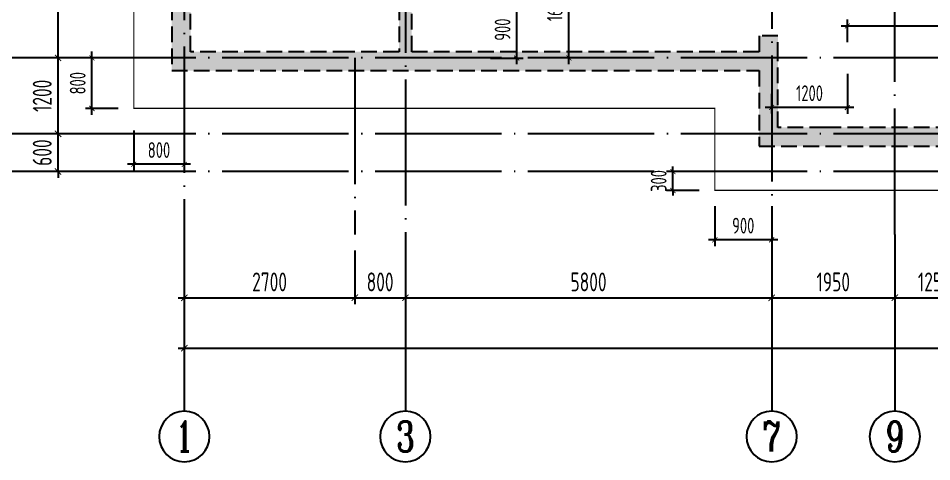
# Model space of a CAD drawing. Extents: x -1058961 to 23600, y -449123 to 2751847.
# Drawn here: x -534723 to -520260, y 15964 to 22994 of the extents above; entities that cross this region are included whole.
import ezdxf
from ezdxf.enums import TextEntityAlignment as Align

# ---------------------------------------------------------------- set-up
doc = ezdxf.new("R2010")
doc.units = 0
doc.header["$LTSCALE"] = 1000
doc.linetypes.add('DASH', pattern=[0.35, 0.25, -0.1])
doc.linetypes.add('DOTE', pattern=[2.42, 2, -0.2, 0.02, -0.2])
doc.layers.get('0').update_dxf_attribs({"linetype": 'CONTINUOUS'})
doc.layers.get('DEFPOINTS').update_dxf_attribs({"linetype": 'CONTINUOUS'})
for name, color, linetype in [('A-AXIS', 1, 'CONTINUOUS'), ('A-DOTE', 10, 'DOTE'), ('AXIS_NUM', 7, 'CONTINUOUS'), ('S-J基础底板', 5, 'CONTINUOUS'), ('S-J基础底板标注', 3, 'CONTINUOUS'), ('S-Q墙填充', 252, 'CONTINUOUS'), ('S-Q墙实线', 6, 'CONTINUOUS'), ('S-Q墙虚线', 6, 'DASH'), ('S-Y一般标注', 3, 'CONTINUOUS')]:
    doc.layers.add(name, color=color, linetype=linetype)
doc.styles.add('TSSD_Axis', font='complex.shx', dxfattribs={"width": 0.7, "bigfont": 'hztxt.shx'})
doc.styles.add('TSSD_DIMENSION', font='Tssdeng.shx', dxfattribs={"width": 0.7, "bigfont": 'tssdchn.shx'})
doc.dimstyles.new('TSSD_100_100', dxfattribs={"dimtxt": 300, "dimasz": 100, "dimexe": 100, "dimexo": 250, "dimgap": 100, "dimtad": 1, "dimdec": 0, "dimzin": 0, "dimdsep": 46, "dimtxsty": 'TSSD_DIMENSION', "dimblk": 'ARCHTICK', "dimcen": 0, "dimdle": 100, "dimclrt": 7, "dimadec": 0, "dimazin": 0, "dimtfac": 1, "dimtdec": 0, "dimtix": 1, "dimtmove": 2, "dimatfit": 3, "dimldrblk": 'ARCHTICK', "dimfxl": 0, "dimtolj": 1, "dimtzin": 0, "dimarcsym": 0})
doc.dimstyles.new('TSSD_100_100$0', dxfattribs={"dimtxt": 300, "dimasz": 80, "dimexe": 100, "dimexo": 250, "dimgap": 100, "dimtad": 1, "dimdec": 0, "dimzin": 0, "dimdsep": 46, "dimtxsty": 'TSSD_DIMENSION', "dimblk": 'ARCHTICK', "dimcen": 0, "dimdle": 100, "dimclrd": 3, "dimclre": 3, "dimclrt": 7, "dimadec": 0, "dimazin": 0, "dimtfac": 1, "dimtdec": 0, "dimtix": 1, "dimtmove": 2, "dimatfit": 3, "dimldrblk": 'ARCHTICK', "dimfxl": 0, "dimtolj": 1, "dimtzin": 0, "dimarcsym": 0})

# ---------------------------------------------------------------- blocks, each defined once
blk = doc.blocks.new('_ArchTick')
at = {"color": 0, "linetype": 'ByBlock', "const_width": 0.15}
blk.add_lwpolyline([(-0.5, -0.5), (0.5, 0.5)], dxfattribs=at)
blk = doc.blocks.new('*D615')
at = {"layer": 'DEFPOINTS', "color": 0}
for p in [(-532894, 21465), (-532094, 21463), (-532895, 20680)]:
    blk.add_point(p, dxfattribs=at)
at = {"layer": 'S-J基础底板标注', "color": 3, "lineweight": -2}
for p, q in [((-532894, 21215), (-532895, 20580)), ((-532094, 21213), (-532095, 20579)), ((-531995, 20679), (-532995, 20681))]:
    blk.add_line(p, q, dxfattribs=at)
at = {"layer": 'S-J基础底板标注', "color": 3, "lineweight": -2, "xscale": 80, "yscale": 80, "zscale": 80}
for p, rotation in [((-532895, 20680), 179.9045220922168), ((-532095, 20679), 359.9045220922168)]:
    blk.add_blockref('_ArchTick', p, dxfattribs=dict(at, rotation=rotation))
at = {"layer": 'S-J基础底板标注', "color": 7, "insert": (-532495, 20905), "char_height": 250, "attachment_point": 5, "rotation": 359.9045, "style": 'TSSD_DIMENSION'}
blk.add_mtext('\\A1;800', dxfattribs=at)
blk = doc.blocks.new('*D622')
at = {"layer": 'DEFPOINTS', "color": 0}
for p in [(-526004, 23964), (-525341, 23964), (-525341, 22365)]:
    blk.add_point(p, dxfattribs=at)
at = {"layer": 'S-J基础底板标注', "color": 3, "lineweight": -2}
for p, q in [((-526004, 22265), (-526004, 24064)), ((-525591, 23964), (-526104, 23964)), ((-525591, 22365), (-526104, 22365))]:
    blk.add_line(p, q, dxfattribs=at)
at = {"layer": 'S-J基础底板标注', "color": 3, "lineweight": -2, "xscale": 80, "yscale": 80, "zscale": 80}
for p, rotation in [((-526004, 23964), 90), ((-526004, 22365), 270)]:
    blk.add_blockref('_ArchTick', p, dxfattribs=dict(at, rotation=rotation))
at = {"layer": 'S-J基础底板标注', "color": 7, "insert": (-526229, 23164), "char_height": 250, "attachment_point": 5, "rotation": 90, "style": 'TSSD_DIMENSION'}
blk.add_mtext('\\A1;1600', dxfattribs=at)
blk = doc.blocks.new('*D681')
at = {"layer": 'DEFPOINTS', "color": 0, "ltscale": 0.5}
for p in [(-517596, 22873), (-521594, 22365), (-517596, 22365)]:
    blk.add_point(p, dxfattribs=at)
at = {"layer": 'S-J基础底板标注', "color": 3, "lineweight": -2, "ltscale": 0.5}
for p, q in [((-521694, 22873), (-517496, 22873)), ((-521594, 22615), (-521594, 22973)), ((-517596, 22615), (-517596, 22973))]:
    blk.add_line(p, q, dxfattribs=at)
at = {"layer": 'S-J基础底板标注', "color": 3, "lineweight": -2, "ltscale": 0.5, "xscale": 80, "yscale": 80, "zscale": 80, "rotation": 180}
blk.add_blockref('_ArchTick', (-521594, 22873), dxfattribs=at)
at = {"layer": 'S-J基础底板标注', "color": 3, "lineweight": -2, "ltscale": 0.5, "xscale": 80, "yscale": 80, "zscale": 80}
blk.add_blockref('_ArchTick', (-517596, 22873), dxfattribs=at)
blk = doc.blocks.new('*D630')
at = {"layer": 'DEFPOINTS', "color": 0}
for p in [(-533557, 22365), (-532894, 22365), (-532894, 21565)]:
    blk.add_point(p, dxfattribs=at)
at = {"layer": 'S-J基础底板标注', "color": 3, "lineweight": -2}
for p, q in [((-533557, 21465), (-533557, 22465)), ((-533144, 22365), (-533657, 22365)), ((-533144, 21565), (-533657, 21565))]:
    blk.add_line(p, q, dxfattribs=at)
at = {"layer": 'S-J基础底板标注', "color": 3, "lineweight": -2, "xscale": 80, "yscale": 80, "zscale": 80}
for p, rotation in [((-533557, 22365), 89.99961742038522), ((-533557, 21565), 269.9996174203853)]:
    blk.add_blockref('_ArchTick', p, dxfattribs=dict(at, rotation=rotation))
at = {"layer": 'S-J基础底板标注', "color": 7, "insert": (-533782, 21965), "char_height": 250, "attachment_point": 5, "rotation": 89.9996, "style": 'TSSD_DIMENSION'}
blk.add_mtext('\\A1;800', dxfattribs=at)
blk = doc.blocks.new('*D632')
at = {"layer": 'DEFPOINTS', "color": 0}
for p in [(-523694, 20265), (-522794, 20264), (-523694, 19482)]:
    blk.add_point(p, dxfattribs=at)
at = {"layer": 'S-J基础底板标注', "color": 3, "lineweight": -2}
for p, q in [((-523694, 20015), (-523694, 19382)), ((-522794, 20014), (-522794, 19382)), ((-522694, 19482), (-523794, 19482))]:
    blk.add_line(p, q, dxfattribs=at)
at = {"layer": 'S-J基础底板标注', "color": 3, "lineweight": -2, "xscale": 80, "yscale": 80, "zscale": 80}
for p, rotation in [((-523694, 19482), 179.988321876056), ((-522794, 19482), 359.988321876056)]:
    blk.add_blockref('_ArchTick', p, dxfattribs=dict(at, rotation=rotation))
at = {"layer": 'S-J基础底板标注', "color": 7, "insert": (-523244, 19707), "char_height": 250, "attachment_point": 5, "rotation": 359.9883, "style": 'TSSD_DIMENSION'}
blk.add_mtext('\\A1;900', dxfattribs=at)
blk = doc.blocks.new('*D661')
at = {"layer": 'DEFPOINTS', "color": 0}
for p in [(-522794, 22366), (-521594, 22365), (-522795, 21582)]:
    blk.add_point(p, dxfattribs=at)
at = {"layer": 'S-J基础底板标注', "color": 3, "lineweight": -2}
for p, q in [((-522794, 22116), (-522795, 21482)), ((-521594, 22115), (-521595, 21480)), ((-521495, 21580), (-522895, 21582))]:
    blk.add_line(p, q, dxfattribs=at)
at = {"layer": 'S-J基础底板标注', "color": 3, "lineweight": -2, "xscale": 80, "yscale": 80, "zscale": 80}
for p, rotation in [((-522795, 21582), 179.908158850445), ((-521595, 21580), 359.908158850445)]:
    blk.add_blockref('_ArchTick', p, dxfattribs=dict(at, rotation=rotation))
at = {"layer": 'S-J基础底板标注', "color": 7, "insert": (-522195, 21806), "char_height": 250, "attachment_point": 5, "rotation": 359.9082, "style": 'TSSD_DIMENSION'}
blk.add_mtext('\\A1;1200', dxfattribs=at)
blk = doc.blocks.new('*D3148')
at = {"layer": 'DEFPOINTS', "color": 0}
for p in [(2600, 5200), (3600, 5200), (3600, 4600)]:
    blk.add_point(p, dxfattribs=at)
at = {"layer": 'S-Y一般标注', "color": 0, "lineweight": -2}
for p, q in [((2600, 5200), (2600, 5300)), ((3350, 5200), (2500, 5200)), ((2600, 4600), (2600, 5200)), ((3350, 4600), (2500, 4600)), ((2600, 4600), (2600, 4500))]:
    blk.add_line(p, q, dxfattribs=at)
at = {"layer": 'S-Y一般标注', "color": 0, "lineweight": -2, "xscale": 100, "yscale": 100, "zscale": 100}
for p, rotation in [((2600, 5200), 270), ((2600, 4600), 90)]:
    blk.add_blockref('_ArchTick', p, dxfattribs=dict(at, rotation=rotation))
at = {"layer": 'S-Y一般标注', "color": 7, "insert": (2350, 4900), "char_height": 300, "attachment_point": 5, "rotation": 90, "style": 'TSSD_DIMENSION'}
blk.add_mtext('\\A1;600', dxfattribs=at)
blk = doc.blocks.new('*D3154')
at = {"layer": 'DEFPOINTS', "color": 0}
for p in [(1800, 20100), (3600, 20100), (3600, 4600)]:
    blk.add_point(p, dxfattribs=at)
at = {"layer": 'S-Y一般标注', "color": 0, "lineweight": -2}
for p, q in [((1800, 4500), (1800, 20200)), ((3350, 20100), (1700, 20100)), ((3350, 4600), (1700, 4600))]:
    blk.add_line(p, q, dxfattribs=at)
at = {"layer": 'S-Y一般标注', "color": 0, "lineweight": -2, "xscale": 100, "yscale": 100, "zscale": 100}
for p, rotation in [((1800, 20100), 90), ((1800, 4600), 270)]:
    blk.add_blockref('_ArchTick', p, dxfattribs=dict(at, rotation=rotation))
at = {"layer": 'S-Y一般标注', "color": 7, "insert": (1550, 12350), "char_height": 300, "attachment_point": 5, "rotation": 90, "style": 'TSSD_DIMENSION'}
blk.add_mtext('\\A1;15500', dxfattribs=at)
blk = doc.blocks.new('*D3158')
at = {"layer": 'DEFPOINTS', "color": 0}
for p in [(2600, 6400), (3600, 6400), (3600, 5200)]:
    blk.add_point(p, dxfattribs=at)
at = {"layer": 'S-Y一般标注', "color": 0, "lineweight": -2}
for p, q in [((3350, 6400), (2500, 6400)), ((2600, 5100), (2600, 6500)), ((3350, 5200), (2500, 5200))]:
    blk.add_line(p, q, dxfattribs=at)
at = {"layer": 'S-Y一般标注', "color": 0, "lineweight": -2, "xscale": 100, "yscale": 100, "zscale": 100}
for p, rotation in [((2600, 6400), 90), ((2600, 5200), 270)]:
    blk.add_blockref('_ArchTick', p, dxfattribs=dict(at, rotation=rotation))
at = {"layer": 'S-Y一般标注', "color": 7, "insert": (2350, 5800), "char_height": 300, "attachment_point": 5, "rotation": 90, "style": 'TSSD_DIMENSION'}
blk.add_mtext('\\A1;1200', dxfattribs=at)
blk = doc.blocks.new('*D3159')
at = {"layer": 'DEFPOINTS', "color": 0}
for p in [(2600, 9400), (3600, 9400), (3600, 6400)]:
    blk.add_point(p, dxfattribs=at)
at = {"layer": 'S-Y一般标注', "color": 0, "lineweight": -2}
for p, q in [((2600, 6300), (2600, 9500)), ((3350, 9400), (2500, 9400)), ((3350, 6400), (2500, 6400))]:
    blk.add_line(p, q, dxfattribs=at)
at = {"layer": 'S-Y一般标注', "color": 0, "lineweight": -2, "xscale": 100, "yscale": 100, "zscale": 100}
for p, rotation in [((2600, 9400), 90), ((2600, 6400), 270)]:
    blk.add_blockref('_ArchTick', p, dxfattribs=dict(at, rotation=rotation))
at = {"layer": 'S-Y一般标注', "color": 7, "insert": (2350, 7900), "char_height": 300, "attachment_point": 5, "rotation": 90, "style": 'TSSD_DIMENSION'}
blk.add_mtext('\\A1;3000', dxfattribs=at)
blk = doc.blocks.new('ts_axno')
at = {"color": 0, "linetype": 'ByBlock', "lineweight": -2}
blk.add_circle((0, 0), 0.5, dxfattribs=at)
at = {"color": 0, "linetype": 'ByBlock', "lineweight": -2, "style": 'TSSD_Axis', "width": 0.7}
blk.add_attdef('A', text='', height=0.6, dxfattribs=at).set_placement((0, 0), align=Align.MIDDLE_CENTER)
blk = doc.blocks.new('*D3164')
at = {"layer": 'DEFPOINTS', "color": 0}
for p in [(7300, 3600), (8100, 3600), (8100, 2600)]:
    blk.add_point(p, dxfattribs=at)
at = {"layer": 'S-Y一般标注', "color": 0, "lineweight": -2}
for p, q in [((7300, 3350), (7300, 2500)), ((8100, 3350), (8100, 2500)), ((7200, 2600), (8200, 2600))]:
    blk.add_line(p, q, dxfattribs=at)
at = {"layer": 'S-Y一般标注', "color": 0, "lineweight": -2, "xscale": 100, "yscale": 100, "zscale": 100, "rotation": 180}
blk.add_blockref('_ArchTick', (7300, 2600), dxfattribs=at)
at = {"layer": 'S-Y一般标注', "color": 0, "lineweight": -2, "xscale": 100, "yscale": 100, "zscale": 100}
blk.add_blockref('_ArchTick', (8100, 2600), dxfattribs=at)
at = {"layer": 'S-Y一般标注', "color": 7, "insert": (7700, 2850), "char_height": 300, "attachment_point": 5, "style": 'TSSD_DIMENSION'}
blk.add_mtext('\\A1;800', dxfattribs=at)
blk = doc.blocks.new('*D3165')
at = {"layer": 'DEFPOINTS', "color": 0}
for p in [(8100, 3600), (13900, 3600), (13900, 2600)]:
    blk.add_point(p, dxfattribs=at)
at = {"layer": 'S-Y一般标注', "color": 0, "lineweight": -2}
for p, q in [((8100, 3350), (8100, 2500)), ((13900, 3350), (13900, 2500)), ((8000, 2600), (14000, 2600))]:
    blk.add_line(p, q, dxfattribs=at)
at = {"layer": 'S-Y一般标注', "color": 0, "lineweight": -2, "xscale": 100, "yscale": 100, "zscale": 100, "rotation": 180}
blk.add_blockref('_ArchTick', (8100, 2600), dxfattribs=at)
at = {"layer": 'S-Y一般标注', "color": 0, "lineweight": -2, "xscale": 100, "yscale": 100, "zscale": 100}
blk.add_blockref('_ArchTick', (13900, 2600), dxfattribs=at)
at = {"layer": 'S-Y一般标注', "color": 7, "insert": (11000, 2850), "char_height": 300, "attachment_point": 5, "style": 'TSSD_DIMENSION'}
blk.add_mtext('\\A1;5800', dxfattribs=at)
blk = doc.blocks.new('*D3176')
at = {"layer": 'DEFPOINTS', "color": 0}
for p in [(4600, 3600), (54600, 3600), (54600, 1800)]:
    blk.add_point(p, dxfattribs=at)
at = {"layer": 'S-Y一般标注', "color": 0, "lineweight": -2}
for p, q in [((4600, 3350), (4600, 1700)), ((54600, 3350), (54600, 1700)), ((4500, 1800), (54700, 1800))]:
    blk.add_line(p, q, dxfattribs=at)
at = {"layer": 'S-Y一般标注', "color": 0, "lineweight": -2, "xscale": 100, "yscale": 100, "zscale": 100, "rotation": 180}
blk.add_blockref('_ArchTick', (4600, 1800), dxfattribs=at)
at = {"layer": 'S-Y一般标注', "color": 0, "lineweight": -2, "xscale": 100, "yscale": 100, "zscale": 100}
blk.add_blockref('_ArchTick', (54600, 1800), dxfattribs=at)
at = {"layer": 'S-Y一般标注', "color": 7, "insert": (29600, 2050), "char_height": 300, "attachment_point": 5, "style": 'TSSD_DIMENSION'}
blk.add_mtext('\\A1;50000', dxfattribs=at)
blk = doc.blocks.new('*D3177')
at = {"layer": 'DEFPOINTS', "color": 0}
for p in [(13900, 3600), (15850, 3600), (15850, 2600)]:
    blk.add_point(p, dxfattribs=at)
at = {"layer": 'S-Y一般标注', "color": 0, "lineweight": -2}
for p, q in [((13900, 3350), (13900, 2500)), ((15850, 3350), (15850, 2500)), ((13800, 2600), (15950, 2600))]:
    blk.add_line(p, q, dxfattribs=at)
at = {"layer": 'S-Y一般标注', "color": 0, "lineweight": -2, "xscale": 100, "yscale": 100, "zscale": 100, "rotation": 180}
blk.add_blockref('_ArchTick', (13900, 2600), dxfattribs=at)
at = {"layer": 'S-Y一般标注', "color": 0, "lineweight": -2, "xscale": 100, "yscale": 100, "zscale": 100}
blk.add_blockref('_ArchTick', (15850, 2600), dxfattribs=at)
at = {"layer": 'S-Y一般标注', "color": 7, "insert": (14875, 2850), "char_height": 300, "attachment_point": 5, "style": 'TSSD_DIMENSION'}
blk.add_mtext('\\A1;1950', dxfattribs=at)
blk = doc.blocks.new('*D3178')
at = {"layer": 'DEFPOINTS', "color": 0}
for p in [(4600, 3600), (7300, 3600), (7300, 2600)]:
    blk.add_point(p, dxfattribs=at)
at = {"layer": 'S-Y一般标注', "color": 0, "lineweight": -2}
for p, q in [((4600, 3350), (4600, 2500)), ((7300, 3350), (7300, 2500)), ((4500, 2600), (7400, 2600))]:
    blk.add_line(p, q, dxfattribs=at)
at = {"layer": 'S-Y一般标注', "color": 0, "lineweight": -2, "xscale": 100, "yscale": 100, "zscale": 100, "rotation": 180}
blk.add_blockref('_ArchTick', (4600, 2600), dxfattribs=at)
at = {"layer": 'S-Y一般标注', "color": 0, "lineweight": -2, "xscale": 100, "yscale": 100, "zscale": 100}
blk.add_blockref('_ArchTick', (7300, 2600), dxfattribs=at)
at = {"layer": 'S-Y一般标注', "color": 7, "insert": (5950, 2850), "char_height": 300, "attachment_point": 5, "style": 'TSSD_DIMENSION'}
blk.add_mtext('\\A1;2700', dxfattribs=at)
blk = doc.blocks.new('*D3195')
at = {"layer": 'DEFPOINTS', "color": 0}
for p in [(15850, 3600), (17100, 3600), (17100, 2600)]:
    blk.add_point(p, dxfattribs=at)
at = {"layer": 'S-Y一般标注', "color": 0, "lineweight": -2}
for p, q in [((15850, 3350), (15850, 2500)), ((17100, 3350), (17100, 2500)), ((15750, 2600), (17200, 2600))]:
    blk.add_line(p, q, dxfattribs=at)
at = {"layer": 'S-Y一般标注', "color": 0, "lineweight": -2, "xscale": 100, "yscale": 100, "zscale": 100, "rotation": 180}
blk.add_blockref('_ArchTick', (15850, 2600), dxfattribs=at)
at = {"layer": 'S-Y一般标注', "color": 0, "lineweight": -2, "xscale": 100, "yscale": 100, "zscale": 100}
blk.add_blockref('_ArchTick', (17100, 2600), dxfattribs=at)
at = {"layer": 'S-Y一般标注', "color": 7, "insert": (16475, 2850), "char_height": 300, "attachment_point": 5, "style": 'TSSD_DIMENSION'}
blk.add_mtext('\\A1;1250', dxfattribs=at)
blk = doc.blocks.new('*D2775')
at = {"layer": 'DEFPOINTS', "color": 0}
for p in [(-524358, 20565), (-523694, 20565), (-523694, 20265)]:
    blk.add_point(p, dxfattribs=at)
at = {"layer": 'S-J基础底板标注', "color": 3, "lineweight": -2}
for p, q in [((-523944, 20565), (-524458, 20565)), ((-524358, 20565), (-524358, 20645)), ((-524358, 20265), (-524358, 20565)), ((-523944, 20265), (-524458, 20265)), ((-524358, 20265), (-524358, 20185))]:
    blk.add_line(p, q, dxfattribs=at)
at = {"layer": 'S-J基础底板标注', "color": 3, "lineweight": -2, "xscale": 80, "yscale": 80, "zscale": 80}
for p, rotation in [((-524358, 20565), 269.9982670158984), ((-524358, 20265), 89.99826701589834)]:
    blk.add_blockref('_ArchTick', p, dxfattribs=dict(at, rotation=rotation))
at = {"layer": 'S-J基础底板标注', "color": 7, "insert": (-524583, 20415), "char_height": 250, "attachment_point": 5, "rotation": 89.9983, "style": 'TSSD_DIMENSION'}
blk.add_mtext('\\A1;300', dxfattribs=at)
blk = doc.blocks.new('*D2782')
at = {"layer": 'DEFPOINTS', "color": 0}
for p in [(-527494, 23264), (-526830, 23264), (-527494, 22364)]:
    blk.add_point(p, dxfattribs=at)
at = {"layer": 'S-J基础底板标注', "color": 3, "lineweight": -2}
for p, q in [((-526830, 22264), (-526830, 23364)), ((-527244, 23264), (-526730, 23264)), ((-527244, 22364), (-526730, 22364))]:
    blk.add_line(p, q, dxfattribs=at)
at = {"layer": 'S-J基础底板标注', "color": 3, "lineweight": -2, "xscale": 80, "yscale": 80, "zscale": 80}
for p, rotation in [((-526830, 23264), 89.99949602903398), ((-526830, 22364), 269.9994960290339)]:
    blk.add_blockref('_ArchTick', p, dxfattribs=dict(at, rotation=rotation))
at = {"layer": 'S-J基础底板标注', "color": 7, "insert": (-527055, 22814), "char_height": 250, "attachment_point": 5, "rotation": 89.9995, "style": 'TSSD_DIMENSION'}
blk.add_mtext('\\A1;900', dxfattribs=at)
blk = doc.blocks.new('20210824.17211196')
at = {"layer": 'S-Q墙填充', "ltscale": 0.5}
h = blk.add_hatch(dxfattribs=at)
h.set_pattern_fill('ARMORED', color=252, scale=30, style=0)
h.set_pattern_definition([(50, (48278.55, 29260.87), (215.17805, -18.82564), [22.5, -247.5]), (355, (48278.55, 29260.87), (-41.6254, 225.65764), [18, -198]), (100.4514, (48296.48, 29259.3), (173.5528, 206.83186), [19.12206, -210.34263]), (46.1842, (48278.55, 29320.87), (320.1723, -49.6557), [33.75, -371.25]), (96.6356, (48305.23, 29316.73), (280.3988, 292.2354), [28.6831, -315.5139]), (351.1842, (48278.55, 29320.87), (280.3986, 292.2356), [27, -297]), (21, (48308.55, 29305.87), (179.07212, -120.78567), [22.5, -247.5]), (326, (48308.55, 29305.87), (72.9946, 217.545), [18, -198]), (71.4514, (48323.47, 29295.8), (252.0668, 96.75915), [19.12206, -210.34263]), (37.5, (48278.55, 29260.87), (3.647957, 99.868156), [0, -195.6, 0, -201, 0, -198.75]), (7.5, (48278.55, 29260.87), (78.92086, 118.32351), [0, -114.6, 0, -191.1, 0, -75.75]), (327.5, (48211.65, 29260.87), (160.14673, -6.76646), [0, -75, 0, -234, 0, -310.5]), (317.5, (48181.65, 29260.87), (174.95585, 30.0315), [0, -97.5, 0, -155.4, 0, -220.5]), (45, (48278.55, 29260.87), (-106.06602, 106.06602), [])])
h.paths.add_polyline_path([(147542, 66729), (145942, 66729), (145542, 66729), (142642, 66729), (142192, 66729), (141292, 66729), (140842, 66729), (139342, 66729), (139342, 67529), (139342, 68529), (138692, 68529), (137042, 68529), (136442, 68529), (136442, 68779), (133242, 68779), (133242, 68529), (132642, 68529), (131042, 68529), (130342, 68529), (130342, 67529), (130342, 66729), (117642, 66729), (117192, 66729), (116292, 66729), (115842, 66729), (114342, 66729), (114342, 67529), (114342, 68529), (113692, 68529), (112042, 68529), (111442, 68529), (111442, 68779), (108242, 68779), (108242, 68529), (107642, 68529), (106042, 68529), (105342, 68529), (105342, 67529), (105342, 66729), (97142, 66729), (97142, 63729), (97142, 61129), (97142, 59029), (99942, 59029), (106442, 59029), (106442, 57829), (107492, 57829), (109842, 57829), (112192, 57829), (113242, 57829), (113242, 59029), (118842, 59029), (119742, 59029), (122342, 59029), (124942, 59029), (125842, 59029), (131442, 59029), (131442, 57829), (132492, 57829), (134842, 57829), (137192, 57829), (138242, 57829), (138242, 59029), (143842, 59029), (144742, 59029), (147542, 59029)])
h.paths.add_polyline_path([(100942, 59329), (100942, 60779), (100742, 60779), (100742, 59329), (99942, 59329), (97442, 59329), (97442, 61129), (97442, 63629), (98142, 63629), (98142, 63829), (97442, 63829), (97442, 66429), (97842, 66429), (98742, 66429), (99042, 66429), (99042, 65779), (99242, 65779), (99242, 66429), (101942, 66429), (101942, 63629), (102142, 63629), (102142, 66429), (102492, 66429), (103392, 66429), (103742, 66429), (103742, 65629), (103942, 65629), (103942, 66429), (105642, 66429), (105642, 67529), (105642, 68229), (106042, 68229), (107642, 68229), (108342, 68229), (108342, 67029), (108542, 67029), (108542, 68329), (108542, 68479), (111142, 68479), (111142, 68329), (111142, 67029), (111342, 67029), (111342, 68229), (112042, 68229), (113692, 68229), (114042, 68229), (114042, 67529), (114042, 66429), (115742, 66429), (115742, 65629), (115942, 65629), (115942, 66429), (116292, 66429), (117192, 66429), (117542, 66429), (117542, 63629), (117742, 63629), (117742, 66429), (120442, 66429), (120442, 63629), (120642, 63629), (120642, 66429), (120942, 66429), (121942, 66429), (122242, 66429), (122242, 66429), (122442, 66429), (122442, 66429), (122742, 66429), (123742, 66429), (124042, 66429), (124042, 63629), (124242, 63629), (124242, 66429), (126942, 66429), (126942, 63629), (127142, 63629), (127142, 66429), (127492, 66429), (128392, 66429), (128742, 66429), (128742, 65629), (128942, 65629), (128942, 66429), (130642, 66429), (130642, 67529), (130642, 68229), (131042, 68229), (132642, 68229), (133342, 68229), (133342, 67029), (133542, 67029), (133542, 68479), (136142, 68479), (136142, 67029), (136342, 67029), (136342, 68229), (137042, 68229), (138692, 68229), (139042, 68229), (139042, 67529), (139042, 66429), (140742, 66429), (140742, 65629), (140942, 65629), (140942, 66429), (141292, 66429), (142192, 66429), (142542, 66429), (142542, 63629), (142742, 63629), (142742, 66429), (145442, 66429), (145442, 65779), (145642, 65779), (145642, 66429), (145942, 66429), (146842, 66429), (147242, 66429), (147242, 63829), (146542, 63829), (146542, 63629), (147242, 63629), (147242, 61129), (147242, 59329), (144742, 59329), (143942, 59329), (143942, 60779), (143742, 60779), (143742, 59329), (138242, 59329), (138242, 59579), (137942, 59579), (137942, 59229), (137942, 58129), (137192, 58129), (134842, 58129), (132492, 58129), (131742, 58129), (131742, 59229), (131742, 59579), (131442, 59579), (131442, 59329), (125942, 59329), (125942, 60779), (125742, 60779), (125742, 59329), (124942, 59329), (122342, 59329), (119742, 59329), (118942, 59329), (118942, 60779), (118742, 60779), (118742, 59329), (113242, 59329), (113242, 59579), (112942, 59579), (112942, 59229), (112942, 58129), (112192, 58129), (109842, 58129), (107492, 58129), (106742, 58129), (106742, 59229), (106742, 59579), (106442, 59579), (106442, 59329)], flags=16)
at = {"layer": 'S-Q墙虚线', "color": 6}
for points in [[(111442, 68779), (108242, 68779), (108242, 68529), (107642, 68529), (106042, 68529), (105342, 68529), (105342, 67529), (105342, 66729), (97142, 66729), (97142, 63729), (97142, 61129), (97142, 59029), (99942, 59029), (106442, 59029), (106442, 57829), (107492, 57829), (109842, 57829)], [(109842, 58129), (107492, 58129), (106742, 58129), (106742, 59229), (106742, 59579), (106442, 59579), (106442, 59329), (100942, 59329), (100942, 60779), (100742, 60779), (100742, 59329), (99942, 59329), (97442, 59329), (97442, 61129), (97442, 63629), (98142, 63629), (98142, 63829), (97442, 63829), (97442, 66429), (97842, 66429), (98742, 66429)]]:
    blk.add_lwpolyline(points, dxfattribs=at)
blk = doc.blocks.new('20210726.16350016')
at = {"layer": 'A-AXIS'}
for p, q in [((3600, 6400), (800, 6400)), ((3600, 5200), (800, 5200)), ((3600, 4600), (800, 4600)), ((4600, 3600), (4600, 800)), ((8100, 3600), (8100, 800)), ((13900, 3600), (13900, 800)), ((15850, 3600), (15850, 800))]:
    blk.add_line(p, q, dxfattribs=at)
at = {"layer": 'A-DOTE'}
for p, q in [((4600, 21100), (4600, 3600)), ((13900.2, 13700), (13900, 3600)), ((15850, 3600), (15850, 11500)), ((8100, 10900), (8100, 3600)), ((55600, 6400), (3600, 6400)), ((7300, 6400), (7300, 3600)), ((55600, 5200), (3600, 5200)), ((55600, 4600), (3600, 4600))]:
    blk.add_line(p, q, dxfattribs=at)
at = {"layer": 'A-AXIS'}
ref = blk.add_blockref('ts_axno', (4600, 400), dxfattribs=dict(at, xscale=-800, yscale=800, zscale=800, rotation=180))
ref.add_attrib('1', '1', dxfattribs={"layer": 'AXIS_NUM', "height": 480, "style": 'TSSD_Axis', "width": 0.7}).set_placement((4600, 400), align=Align.MIDDLE_CENTER)
ref = blk.add_blockref('ts_axno', (8100, 400), dxfattribs=dict(at, xscale=-800, yscale=800, zscale=800, rotation=180))
ref.add_attrib('2', '3', dxfattribs={"layer": 'AXIS_NUM', "height": 480, "style": 'TSSD_Axis', "width": 0.7}).set_placement((8100, 400), align=Align.MIDDLE_CENTER)
ref = blk.add_blockref('ts_axno', (13900, 400), dxfattribs=dict(at, xscale=-800, yscale=800, zscale=800, rotation=180))
ref.add_attrib('5', '7', dxfattribs={"layer": 'AXIS_NUM', "height": 480, "style": 'TSSD_Axis', "width": 0.7}).set_placement((13900, 400), align=Align.MIDDLE_CENTER)
ref = blk.add_blockref('ts_axno', (15850, 400), dxfattribs=dict(at, xscale=-800, yscale=800, zscale=800, rotation=180))
ref.add_attrib('19', '9', dxfattribs={"layer": 'AXIS_NUM', "height": 480, "style": 'TSSD_Axis', "width": 0.7}).set_placement((15850, 400), align=Align.MIDDLE_CENTER)
at = {"layer": 'S-Y一般标注'}
for base, p1, p2, picture, middle in [((1800, 20100), (3600, 4600), (3600, 20100), '*D3154', (1550, 12350)), ((2600, 9400), (3600, 6400), (3600, 9400), '*D3159', (2350, 7900)), ((2600, 6400), (3600, 5200), (3600, 6400), '*D3158', (2350, 5800)), ((2600, 5200), (3600, 4600), (3600, 5200), '*D3148', (2350, 4900))]:
    dim = blk.add_linear_dim(base=base, p1=p1, p2=p2, angle=90, dimstyle='TSSD_100_100', dxfattribs=at)
    dim.commit()
    dim.dimension.update_dxf_attribs({"geometry": picture, "text_midpoint": middle})
for base, p1, p2, picture, middle in [((54600, 1800), (4600, 3600), (54600, 3600), '*D3176', (29600, 2050)), ((7300, 2600), (4600, 3600), (7300, 3600), '*D3178', (5950, 2850)), ((8100, 2600), (7300, 3600), (8100, 3600), '*D3164', (7700, 2850)), ((13900, 2600), (8100, 3600), (13900, 3600), '*D3165', (11000, 2850)), ((15850, 2600), (13900, 3600), (15850, 3600), '*D3177', (14875, 2850)), ((17100, 2600), (15850, 3600), (17100, 3600), '*D3195', (16475, 2850))]:
    dim = blk.add_linear_dim(base=base, p1=p1, p2=p2, dimstyle='TSSD_100_100', dxfattribs=at)
    dim.commit()
    dim.dimension.update_dxf_attribs({"geometry": picture, "text_midpoint": middle})

msp = doc.modelspace()

# ---------------------------------------------------------------- linework, layer by layer
at = {"layer": 'S-J基础底板', "const_width": 20}
msp.add_lwpolyline([(-523693.85, 20264.52), (-515493.82, 20264.52), (-515493.87, 21764.42), (-498693.81, 21764.64), (-498693.85, 20264.44), (-490493.85, 20264.56), (-490493.85, 21564.49), (-481193.87, 21564.53), (-481193.82, 30264.53), (-489493.84, 30264.53), (-489493.84, 32514.53), (-499693.84, 32514.53), (-499693.84, 30264.53), (-514493.84, 30264.53), (-514493.84, 32514.53), (-524693.84, 32514.53), (-524693.84, 30264.53), (-532893.84, 30264.53), (-532893.84, 21564.53), (-523693.81, 21564.53)], close=True, dxfattribs=at)

# ---------------------------------------------------------------- block references
at = {"layer": 'A-DOTE'}
msp.add_blockref('20210726.16350016', (-536693.83, 15964.46), dxfattribs=at)
at = {"layer": 'S-Q墙实线'}
msp.add_blockref('20210824.17211196', (-629436.13, -36864.48), dxfattribs=at)

# ---------------------------------------------------------------- dimensions: what is measured, and where the dimension line sits
at = {"layer": 'S-J基础底板标注'}
for p1, p2, distance, picture, middle in [((-525340.83, 22364.53), (-525340.83, 23964.4), 663.65, '*D622', (-526229.48, 23164.46)), ((-527493.91, 22364.5), (-527493.9, 23264.19), -663.65, '*D2782', (-527055.26, 22814.34)), ((-532893.84, 21564.53), (-532893.84, 22364.5), 663.65, '*D630', (-533782.49, 21964.52)), ((-521593.91, 22364.53), (-522793.8, 22366.45), 784.53, '*D661', (-522194.75, 21805.95)), ((-532093.84, 21463.29), (-532893.83, 21464.62), 784.24, '*D615', (-532494.77, 20904.71)), ((-523693.85, 20264.52), (-523693.84, 20564.5), 663.67, '*D2775', (-524582.52, 20414.54)), ((-522793.85, 20264.33), (-523693.85, 20264.52), 782.64, '*D632', (-523243.97, 19706.79))]:
    dim = msp.add_aligned_dim(p1=p1, p2=p2, distance=distance, dimstyle='TSSD_100_100$0', override={"dimtxt": 250}, dxfattribs=at)
    dim.commit()
    dim.dimension.update_dxf_attribs({"geometry": picture, "text_midpoint": middle})
at = {"layer": 'S-J基础底板标注', "color": 2, "ltscale": 0.5}
dim = msp.add_aligned_dim(p1=(-521593.91, 22364.53), p2=(-517596.24, 22364.53), distance=508.22, text=' ', dimstyle='TSSD_100_100$0', dxfattribs=at)
dim.commit()
dim.dimension.update_dxf_attribs({"geometry": '*D681', "text_midpoint": (-519595.07, 22872.74)})

doc.saveas('drawing.dxf')
